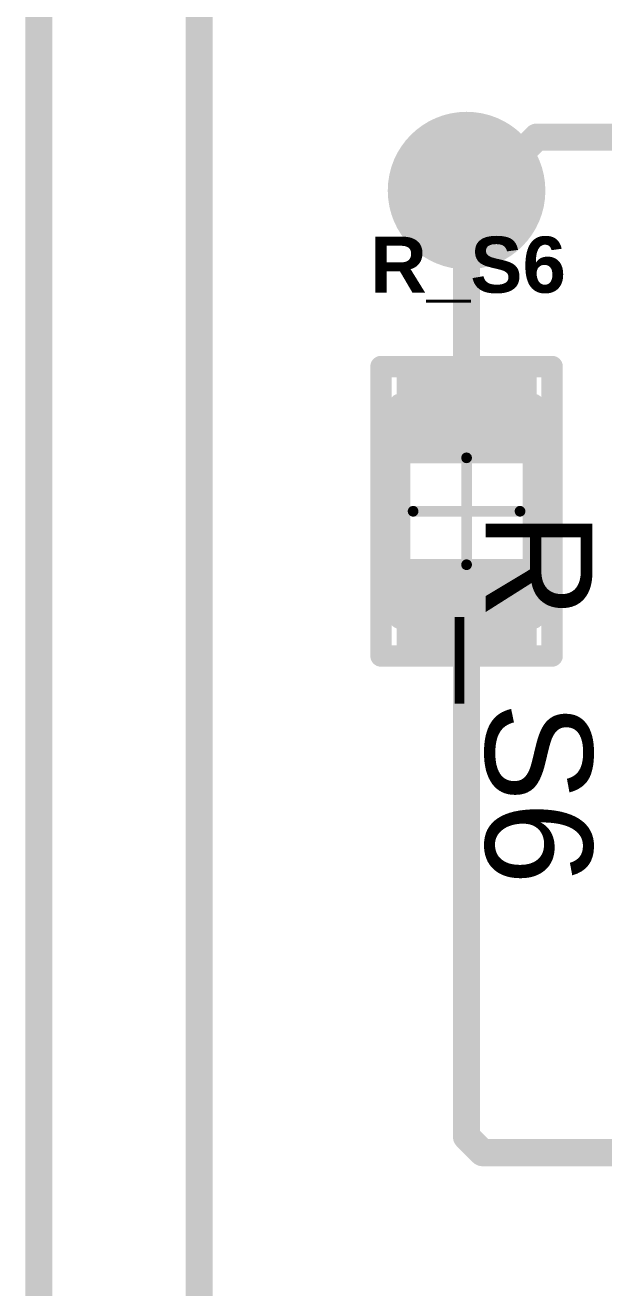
# Model space of a CAD drawing. Header units: inches. Extents: x 0 to 5429, y 0 to 5429.
# Drawn here: x -0.13 to 5.28, y 23.74 to 35.55 of the extents above; entities that cross this region are included whole.
import ezdxf

# ---------------------------------------------------------------- set-up
doc = ezdxf.new("R2010")
doc.units = ezdxf.units.IN
for name, color, linetype in [('Bottom Layer', 5, 'Continuous'), ('Bottom Solder', 6, 'Continuous'), ('GND', 16, 'Continuous'), ('Keep-Out Layer', 6, 'Continuous'), ('Top 3D Body', 56, 'Continuous'), ('Top Assembly', 56, 'Continuous'), ('Top Component Center', 56, 'Continuous'), ('Top Courtyard', 56, 'Continuous'), ('Top Layer', 1, 'Continuous'), ('Top Overlay', 2, 'Continuous'), ('Top Paste', 8, 'Continuous'), ('Top Solder', 216, 'Continuous'), ('VDD', 76, 'Continuous'), ('Via Holes', 16, 'Continuous')]:
    doc.layers.add(name, color=color, linetype=linetype)
doc.styles.add('Arial', font='', dxfattribs={"height": 0.2})
doc.styles.add('Arial_Bold', font='', dxfattribs={"height": 0.2})
doc.styles.get('Arial').set_extended_font_data('Arial')
doc.styles.get('Arial_Bold').set_extended_font_data('Arial', bold=True)

# ---------------------------------------------------------------- blocks, each defined once
blk = doc.blocks.new('FP_CRCW0805__3_IPC_C_16')
at = {"layer": 'Top Layer'}
for points in [[(-1.254, 0.654), (-0.448, 0.654), (-0.448, -0.654), (-1.254, -0.654)], [(0.448, 0.654), (1.254, 0.654), (1.254, -0.654), (0.448, -0.654)]]:
    blk.add_hatch(color=1, dxfattribs=at).paths.add_polyline_path(points)
at = {"layer": 'Top Paste'}
for points in [[(-1.254, 0.654), (-0.448, 0.654), (-0.448, -0.654), (-1.254, -0.654)], [(0.448, 0.654), (1.254, 0.654), (1.254, -0.654), (0.448, -0.654)]]:
    blk.add_hatch(color=8, dxfattribs=at).paths.add_polyline_path(points)
at = {"layer": 'Top Solder'}
for points in [[(-1.254, 0.654), (-0.448, 0.654), (-0.448, -0.654), (-1.254, -0.654)], [(0.448, 0.654), (1.254, 0.654), (1.254, -0.654), (0.448, -0.654)]]:
    blk.add_hatch(color=216, dxfattribs=at).paths.add_polyline_path(points)
at = {"layer": 'Top 3D Body'}
for points in [[(-1, -0.625, 0.2, 0.2, 0), (-1, 0.625, 0.2, 0.2, 0)], [(1, 0.625, 0.2, 0.2, 0), (-1, 0.625, 0.2, 0.2, 0)], [(1, -0.625, 0.2, 0.2, 0), (1, 0.625, 0.2, 0.2, 0)], [(1, -0.625, 0.2, 0.2, 0), (-1, -0.625, 0.2, 0.2, 0)]]:
    blk.add_lwpolyline(points, format="xyseb", dxfattribs=at)
for points in [[(-1.05, 0.625, 0.1, 0.1, 1), (-0.95, 0.625, 0.1, 0.1, 1)], [(-1.05, 0.625, 0.1, 0.1, 1), (-0.95, 0.625, 0.1, 0.1, 1)], [(0.95, 0.625, 0.1, 0.1, 1), (1.05, 0.625, 0.1, 0.1, 1)], [(0.95, 0.625, 0.1, 0.1, 1), (1.05, 0.625, 0.1, 0.1, 1)], [(-1.05, -0.625, 0.1, 0.1, 1), (-0.95, -0.625, 0.1, 0.1, 1)], [(-1.05, -0.625, 0.1, 0.1, 1), (-0.95, -0.625, 0.1, 0.1, 1)], [(0.95, -0.625, 0.1, 0.1, 1), (1.05, -0.625, 0.1, 0.1, 1)], [(0.95, -0.625, 0.1, 0.1, 1), (1.05, -0.625, 0.1, 0.1, 1)]]:
    blk.add_lwpolyline(points, format="xyseb", close=True, dxfattribs=at)
at = {"layer": 'Top Assembly'}
for points in [[(-1.354, -0.8, 0.2, 0.2, 0), (-1.354, 0.8, 0.2, 0.2, 0)], [(1.354, 0.8, 0.2, 0.2, 0), (-1.354, 0.8, 0.2, 0.2, 0)], [(1.354, -0.8, 0.2, 0.2, 0), (1.354, 0.8, 0.2, 0.2, 0)], [(1.354, -0.8, 0.2, 0.2, 0), (-1.354, -0.8, 0.2, 0.2, 0)]]:
    blk.add_lwpolyline(points, format="xyseb", dxfattribs=at)
for points in [[(-1.404, 0.8, 0.1, 0.1, 1), (-1.304, 0.8, 0.1, 0.1, 1)], [(-1.404, 0.8, 0.1, 0.1, 1), (-1.304, 0.8, 0.1, 0.1, 1)], [(1.304, 0.8, 0.1, 0.1, 1), (1.404, 0.8, 0.1, 0.1, 1)], [(1.304, 0.8, 0.1, 0.1, 1), (1.404, 0.8, 0.1, 0.1, 1)], [(-1.404, -0.8, 0.1, 0.1, 1), (-1.304, -0.8, 0.1, 0.1, 1)], [(-1.404, -0.8, 0.1, 0.1, 1), (-1.304, -0.8, 0.1, 0.1, 1)], [(1.304, -0.8, 0.1, 0.1, 1), (1.404, -0.8, 0.1, 0.1, 1)], [(1.304, -0.8, 0.1, 0.1, 1), (1.404, -0.8, 0.1, 0.1, 1)]]:
    blk.add_lwpolyline(points, format="xyseb", close=True, dxfattribs=at)
at = {"layer": 'Top Component Center'}
for points in [[(0, -0.5, 0.1, 0.1, 0), (0, 0.5, 0.1, 0.1, 0)], [(0.5, 0, 0.1, 0.1, 0), (-0.5, 0, 0.1, 0.1, 0)]]:
    blk.add_lwpolyline(points, format="xyseb", dxfattribs=at)
for points in [[(-0.025, 0.5, 0.05, 0.05, 1), (0.025, 0.5, 0.05, 0.05, 1)], [(-0.525, 0, 0.05, 0.05, 1), (-0.475, 0, 0.05, 0.05, 1)], [(0.475, 0, 0.05, 0.05, 1), (0.525, 0, 0.05, 0.05, 1)], [(-0.025, -0.5, 0.05, 0.05, 1), (0.025, -0.5, 0.05, 0.05, 1)]]:
    blk.add_lwpolyline(points, format="xyseb", close=True, dxfattribs=at)
at = {"layer": 'Top Courtyard'}
for points in [[(-1.354, -0.8, 0.2, 0.2, 0), (-1.354, 0.8, 0.2, 0.2, 0)], [(1.354, 0.8, 0.2, 0.2, 0), (-1.354, 0.8, 0.2, 0.2, 0)], [(1.354, -0.8, 0.2, 0.2, 0), (1.354, 0.8, 0.2, 0.2, 0)], [(1.354, -0.8, 0.2, 0.2, 0), (-1.354, -0.8, 0.2, 0.2, 0)]]:
    blk.add_lwpolyline(points, format="xyseb", dxfattribs=at)
for points in [[(-1.404, 0.8, 0.1, 0.1, 1), (-1.304, 0.8, 0.1, 0.1, 1)], [(-1.404, 0.8, 0.1, 0.1, 1), (-1.304, 0.8, 0.1, 0.1, 1)], [(1.304, 0.8, 0.1, 0.1, 1), (1.404, 0.8, 0.1, 0.1, 1)], [(1.304, 0.8, 0.1, 0.1, 1), (1.404, 0.8, 0.1, 0.1, 1)], [(-1.404, -0.8, 0.1, 0.1, 1), (-1.304, -0.8, 0.1, 0.1, 1)], [(-1.404, -0.8, 0.1, 0.1, 1), (-1.304, -0.8, 0.1, 0.1, 1)], [(1.304, -0.8, 0.1, 0.1, 1), (1.404, -0.8, 0.1, 0.1, 1)], [(1.304, -0.8, 0.1, 0.1, 1), (1.404, -0.8, 0.1, 0.1, 1)]]:
    blk.add_lwpolyline(points, format="xyseb", close=True, dxfattribs=at)
at = {"layer": 'Top Overlay'}
for points in [[(0.073, 0.625, 0.2, 0.2, 0), (-0.073, 0.625, 0.2, 0.2, 0)], [(0.073, -0.625, 0.2, 0.2, 0), (-0.073, -0.625, 0.2, 0.2, 0)]]:
    blk.add_lwpolyline(points, format="xyseb", dxfattribs=at)
for points in [[(-0.123, 0.625, 0.1, 0.1, 1), (-0.023, 0.625, 0.1, 0.1, 1)], [(0.023, 0.625, 0.1, 0.1, 1), (0.123, 0.625, 0.1, 0.1, 1)], [(-0.123, -0.625, 0.1, 0.1, 1), (-0.023, -0.625, 0.1, 0.1, 1)], [(0.023, -0.625, 0.1, 0.1, 1), (0.123, -0.625, 0.1, 0.1, 1)]]:
    blk.add_lwpolyline(points, format="xyseb", close=True, dxfattribs=at)
at = {"layer": 'Top Assembly', "style": 'Arial'}
blk.add_text('R_S6', height=1, dxfattribs=at).set_placement((0, 0.177))

msp = doc.modelspace()

# ---------------------------------------------------------------- hatches: boundary and pattern name
at = {"layer": 'Bottom Layer'}
h = msp.add_hatch(color=5, dxfattribs=at)
edge = h.paths.add_edge_path()
edge.add_arc((4, 34), 0.635, 0, 360)
at = {"layer": 'Bottom Solder'}
h = msp.add_hatch(color=6, dxfattribs=at)
edge = h.paths.add_edge_path()
edge.add_arc((4, 34), 0.737, 0, 360)
at = {"layer": 'GND'}
h = msp.add_hatch(color=16, dxfattribs=at)
edge = h.paths.add_edge_path()
edge.add_arc((4, 34), 0.635, 0, 360)
at = {"layer": 'Top Layer'}
h = msp.add_hatch(color=1, dxfattribs=at)
edge = h.paths.add_edge_path()
edge.add_arc((4, 34), 0.635, 0, 360)
at = {"layer": 'Top Solder'}
h = msp.add_hatch(color=216, dxfattribs=at)
edge = h.paths.add_edge_path()
edge.add_arc((4, 34), 0.737, 0, 360)
at = {"layer": 'VDD'}
h = msp.add_hatch(color=76, dxfattribs=at)
edge = h.paths.add_edge_path()
edge.add_arc((4, 34), 0.635, 0, 360)
at = {"layer": 'Via Holes'}
h = msp.add_hatch(color=7, dxfattribs=at)
edge = h.paths.add_edge_path()
edge.add_arc((4, 34), 0.356, 0, 360)

# ---------------------------------------------------------------- linework, layer by layer
at = {"layer": 'Bottom Layer'}
msp.add_lwpolyline([(1.5, 20.149, 0.254, 0.254, 0), (1.5, 52.5, 0.254, 0.254, 0)], format="xyseb", dxfattribs=at)
at = {"layer": 'GND'}
for points in [[(4.157, 34, 0.254, 0.254, 0), (4.657, 34.5, 0.254, 0.254, 0)], [(4.657, 34.5, 0.254, 0.254, 0), (5.5, 34.5, 0.254, 0.254, 0)], [(4, 34, 0.254, 0.254, 0), (4.157, 34, 0.254, 0.254, 0)]]:
    msp.add_lwpolyline(points, format="xyseb", dxfattribs=at)
for points in [[(4.593, 34.5, 0.127, 0.127, 1), (4.72, 34.5, 0.127, 0.127, 1)], [(4.593, 34.5, 0.127, 0.127, 1), (4.72, 34.5, 0.127, 0.127, 1)], [(3.936, 34, 0.127, 0.127, 1), (4.063, 34, 0.127, 0.127, 1)], [(4.093, 34, 0.127, 0.127, 1), (4.22, 34, 0.127, 0.127, 1)], [(4.093, 34, 0.127, 0.127, 1), (4.22, 34, 0.127, 0.127, 1)]]:
    msp.add_lwpolyline(points, format="xyseb", close=True, dxfattribs=at)
at = {"layer": 'Keep-Out Layer'}
msp.add_lwpolyline([(0, 0, 0.254, 0.254, 0), (0, 80, 0.254, 0.254, 0)], format="xyseb", dxfattribs=at)
at = {"layer": 'Top Layer'}
for points in [[(4, 31.851, 0.254, 0.254, 0), (4, 34, 0.254, 0.254, 0)], [(4, 25.149, 0.254, 0.254, 0), (4, 30.149, 0.254, 0.254, 0)], [(4, 25.149, 0.254, 0.254, 0), (4.149, 25, 0.254, 0.254, 0)], [(4.149, 25, 0.254, 0.254, 0), (9.851, 25, 0.254, 0.254, 0)]]:
    msp.add_lwpolyline(points, format="xyseb", dxfattribs=at)
for points in [[(3.936, 34, 0.127, 0.127, 1), (4.063, 34, 0.127, 0.127, 1)], [(3.936, 31.851, 0.127, 0.127, 1), (4.063, 31.851, 0.127, 0.127, 1)], [(3.936, 30.149, 0.127, 0.127, 1), (4.063, 30.149, 0.127, 0.127, 1)], [(3.936, 25.149, 0.127, 0.127, 1), (4.063, 25.149, 0.127, 0.127, 1)], [(3.936, 25.149, 0.127, 0.127, 1), (4.063, 25.149, 0.127, 0.127, 1)], [(4.085, 25, 0.127, 0.127, 1), (4.212, 25, 0.127, 0.127, 1)], [(4.085, 25, 0.127, 0.127, 1), (4.212, 25, 0.127, 0.127, 1)]]:
    msp.add_lwpolyline(points, format="xyseb", close=True, dxfattribs=at)

# ---------------------------------------------------------------- block references
at = {"rotation": 270}
msp.add_blockref('FP_CRCW0805__3_IPC_C_16', (4, 31), dxfattribs=at)

# ---------------------------------------------------------------- texts
at = {"layer": 'Top Overlay', "style": 'Arial_Bold'}
msp.add_text('R_S6', height=0.524, dxfattribs=at).set_placement((3.099, 33.045))

doc.saveas('drawing.dxf')
